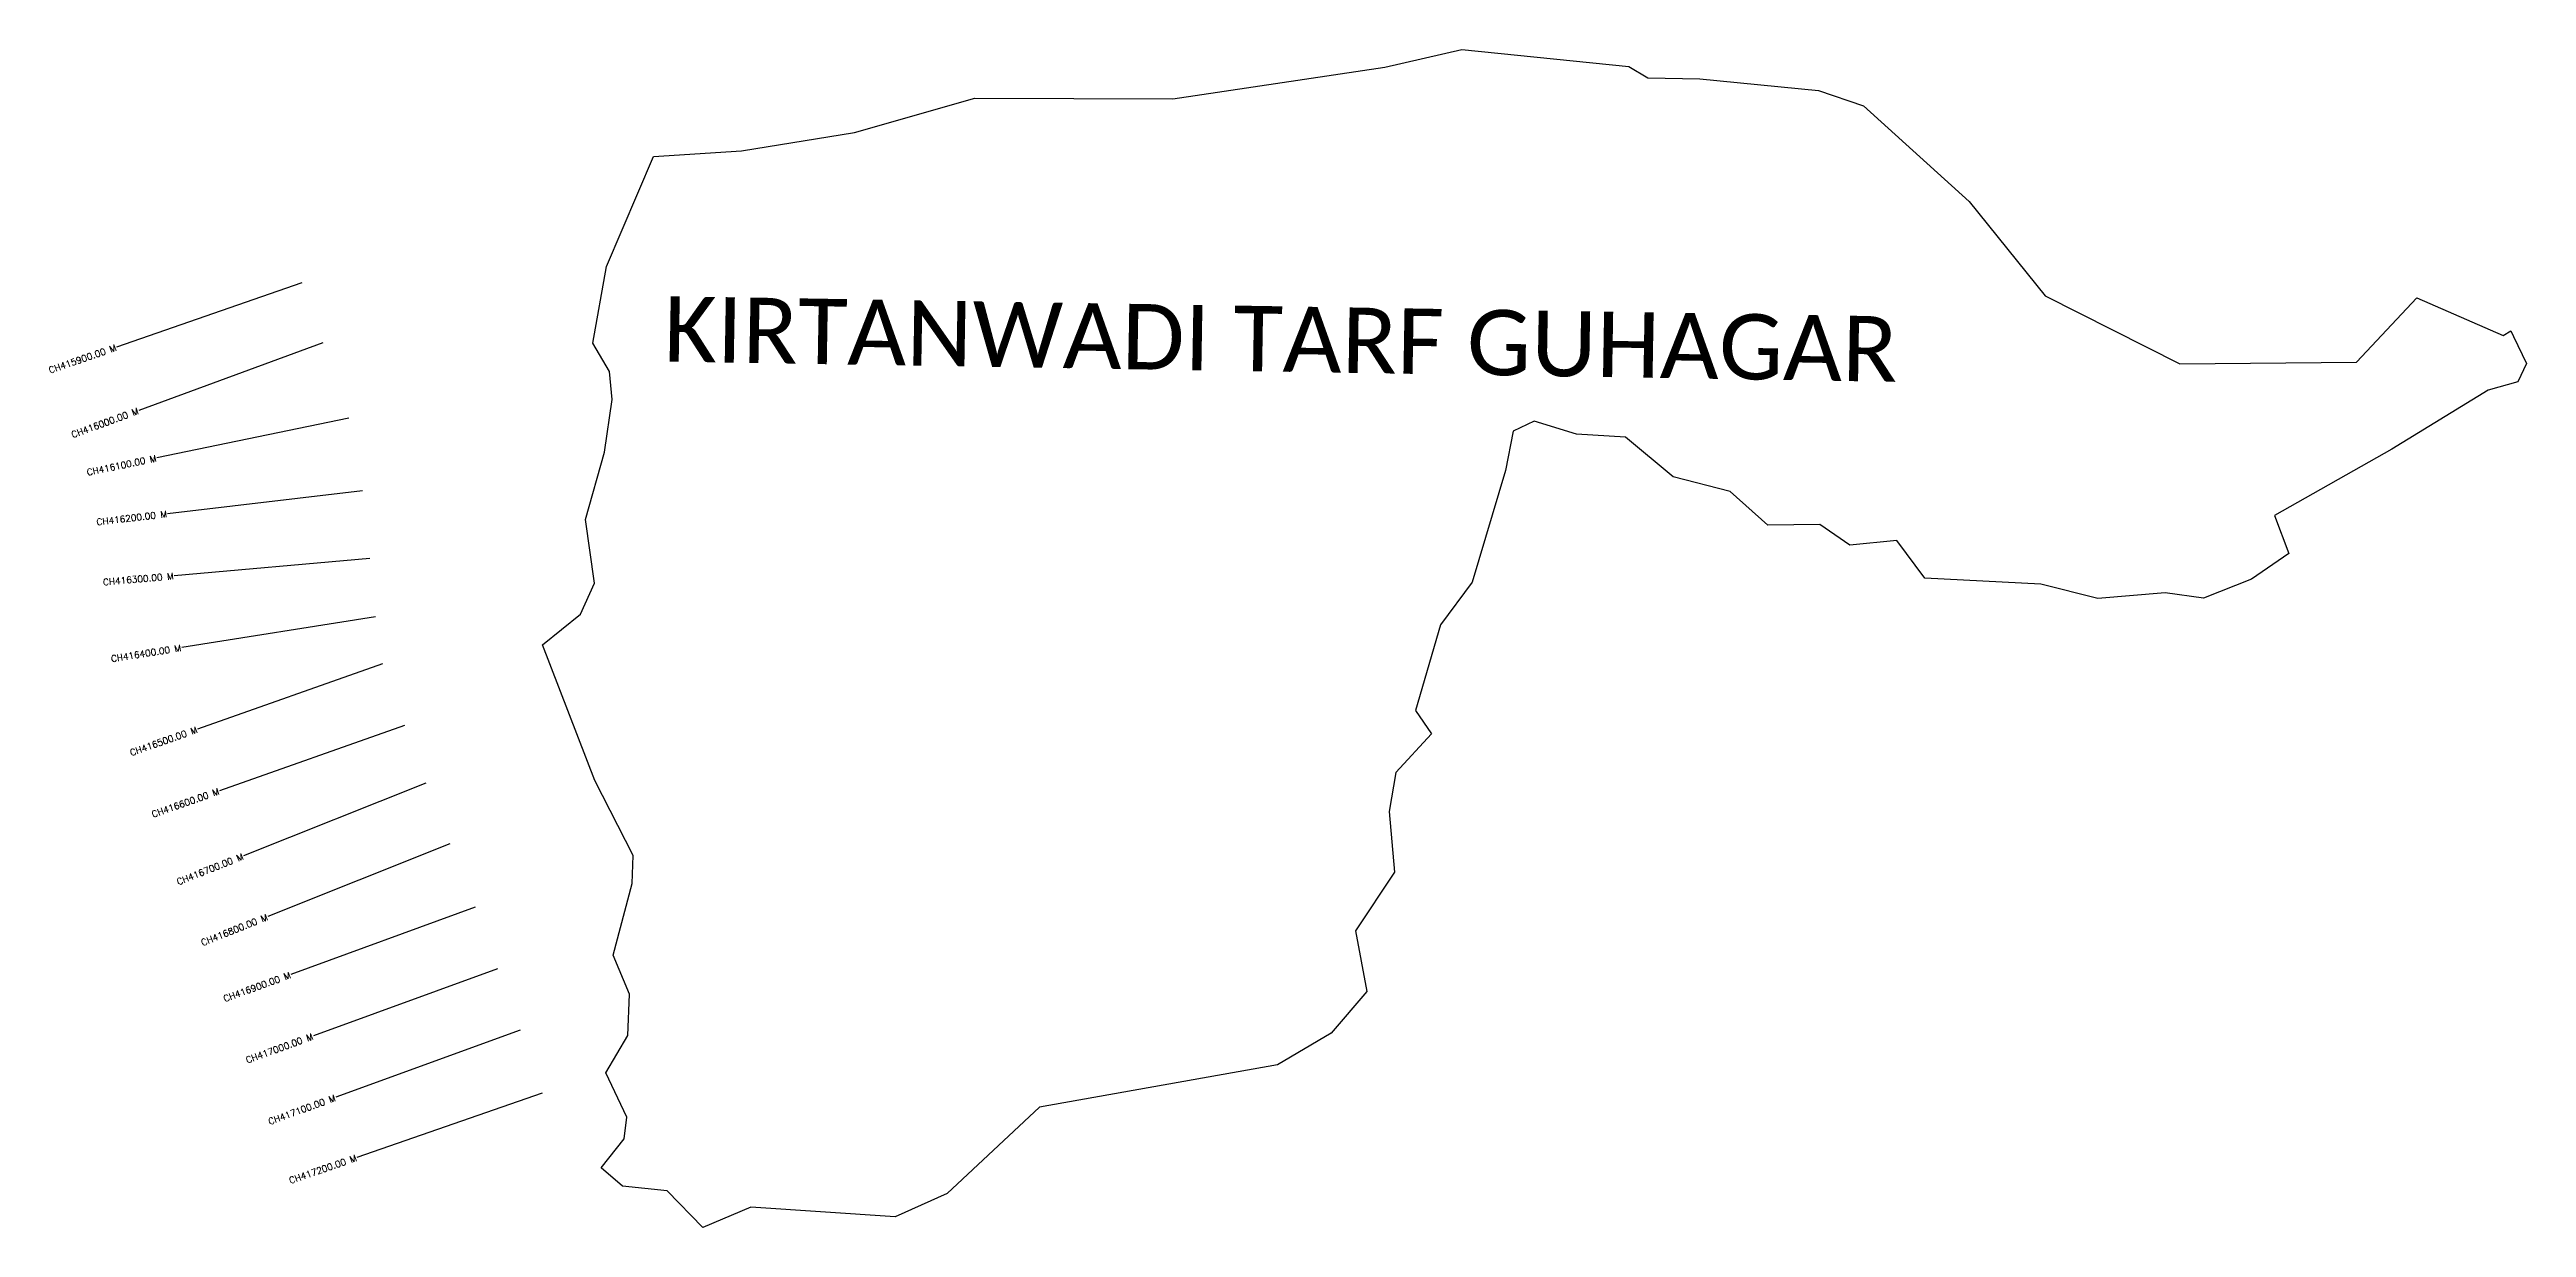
# Model space of a CAD drawing. Header units: metres. Extents: x 307371 to 311160, y 1932454 to 1934256.
import ezdxf
from ezdxf.enums import TextEntityAlignment as Align

# ---------------------------------------------------------------- set-up
doc = ezdxf.new("R2010")
doc.units = ezdxf.units.M
for name, color, linetype in [('CS', 134, 'Continuous'), ('CSMark', 6, 'Continuous'), ('village', 3, 'Continuous'), ('VILLAGE NAME', 250, 'Continuous')]:
    doc.layers.add(name, color=color, linetype=linetype)
doc.styles.get("Standard").update_dxf_attribs({"font": 'simplex.shx'})

msp = doc.modelspace()

# ---------------------------------------------------------------- linework, layer by layer
at = {"layer": 'CS'}
for p, q in [((307756.6, 1933899.2), (307473.2, 1933800.8)), ((307788.8, 1933807.4), (307507.2, 1933704)), ((307828.6, 1933692.1), (307534.9, 1933631.2)), ((307849.1, 1933580.9), (307551.2, 1933545.8)), ((307860.3, 1933477.2), (307561.4, 1933450.8)), ((307869, 1933388), (307572.7, 1933341)), ((307880, 1933316.2), (307597.1, 1933216.3)), ((307913.3, 1933221.9), (307630.4, 1933122)), ((307946, 1933133.9), (307667.4, 1933022.6)), ((307983.1, 1933041), (307704.5, 1932929.8)), ((308021.7, 1932943.9), (307739.9, 1932841.1)), ((308056, 1932849.9), (307774.1, 1932747.1)), ((308090.3, 1932756), (307808.4, 1932653.2)), ((308124.3, 1932659.3), (307840.8, 1932561.2))]:
    msp.add_line(p, q, dxfattribs=at)
at = {"layer": 'village', "color": 3, "true_color": 0x00ff00}
msp.add_polyline3d([(311159.6, 1933775.4, 0), (311146.4, 1933747.6, 0), (311101.3, 1933734.8, 0), (310953.9, 1933644.5, 0), (310774.1, 1933543.3, 0), (310796.2, 1933484.8, 0), (310738.8, 1933445.6, 0), (310665.4, 1933416.9, 0), (310607.2, 1933424.8, 0), (310503.7, 1933416.3, 0), (310416.5, 1933437.9, 0), (310239.3, 1933447.1, 0), (310196.5, 1933505.1, 0), (310124.7, 1933497.7, 0), (310078.9, 1933529.3, 0), (309999.3, 1933528.6, 0), (309941.6, 1933580, 0), (309854.1, 1933602.5, 0), (309781.3, 1933663, 0), (309706.6, 1933667.7, 0), (309641.9, 1933687.5, 0), (309609.5, 1933672.1, 0), (309597.7, 1933612.1, 0), (309546.7, 1933441, 0), (309498.4, 1933376, 0), (309460.3, 1933244.7, 0), (309484.5, 1933209.3, 0), (309430.1, 1933150.1, 0), (309419.6, 1933090.2, 0), (309427.8, 1932997.4, 0), (309368.1, 1932907.7, 0), (309385.5, 1932815.3, 0), (309331.2, 1932751.2, 0), (309249.1, 1932703.1, 0), (308884.8, 1932638.1, 0), (308743.5, 1932506, 0), (308664.2, 1932470.3, 0), (308443.3, 1932485.2, 0), (308369.7, 1932454.1, 0), (308315.5, 1932510, 0), (308246.9, 1932517.5, 0), (308214.6, 1932545.5, 0), (308249.6, 1932589.8, 0), (308253.5, 1932622.7, 0), (308221.3, 1932690.4, 0), (308255.4, 1932747.5, 0), (308257.8, 1932810.8, 0), (308232.7, 1932870.5, 0), (308261.9, 1932980.5, 0), (308263.4, 1933023.3, 0), (308204.6, 1933137.9, 0), (308124.6, 1933345.2, 0), (308183, 1933392.2, 0), (308204.4, 1933439.5, 0), (308190.6, 1933536.8, 0), (308219.4, 1933639.9, 0), (308231.2, 1933720.4, 0), (308227.2, 1933763.6, 0), (308201.6, 1933806.7, 0), (308222.6, 1933924, 0), (308294.5, 1934092.2, 0), (308428.9, 1934101.2, 0), (308601.8, 1934128.9, 0), (308786.1, 1934181.7, 0), (309088.7, 1934180.6, 0), (309413.2, 1934228.8, 0), (309531.2, 1934255.9, 0), (309786.6, 1934229.7, 0), (309815.6, 1934212.5, 0), (309895, 1934211.2, 0), (310076.7, 1934193.3, 0), (310145.3, 1934169.7, 0), (310306.9, 1934023.7, 0), (310423.4, 1933879.4, 0), (310629.4, 1933774.9, 0), (310899.4, 1933777.9, 0), (310991.7, 1933876.3, 0), (311124, 1933818.6, 0), (311135.5, 1933825.5, 0), (311139.7, 1933816.9, 0)], close=True, dxfattribs=at)

# ---------------------------------------------------------------- texts
at = {"layer": 'CSMark'}
for s, rotation, p in [('CH415900.00 M', 19.1535, (307472.2, 1933800.5)), ('CH416000.00 M', 20.1642, (307506.2, 1933703.6)), ('CH416100.00 M', 11.7133, (307533.9, 1933630.9)), ('CH416200.00 M', 6.7139, (307550.2, 1933545.7)), ('CH416300.00 M', 5.0458, (307560.4, 1933450.7)), ('CH416400.00 M', 9.0185, (307571.7, 1933340.8)), ('CH416500.00 M', 19.4503, (307596.2, 1933216)), ('CH416600.00 M', 19.4503, (307629.5, 1933121.7)), ('CH416700.00 M', 21.7694, (307666.5, 1933022.3)), ('CH416800.00 M', 21.7694, (307703.6, 1932929.4)), ('CH416900.00 M', 20.0419, (307738.9, 1932840.7)), ('CH417000.00 M', 20.0419, (307773.2, 1932746.8)), ('CH417100.00 M', 20.0419, (307807.5, 1932652.8)), ('CH417200.00 M', 19.0763, (307839.9, 1932560.9))]:
    msp.add_text(s, height=10, rotation=rotation, dxfattribs=at).set_placement(p, align=Align.MIDDLE_RIGHT)
at = {"layer": 'VILLAGE NAME', "insert": (308311.4, 1933878.7), "char_height": 100, "attachment_point": 1, "rotation": 359.0535}
msp.add_mtext_dynamic_manual_height_columns('{\\fCalibri|b0|i0|c0|p34;KIRTANWADI TARF GUHAGAR}', width=7578.431, gutter_width=1398, heights=[710.5], dxfattribs=at)

doc.saveas('drawing.dxf')
